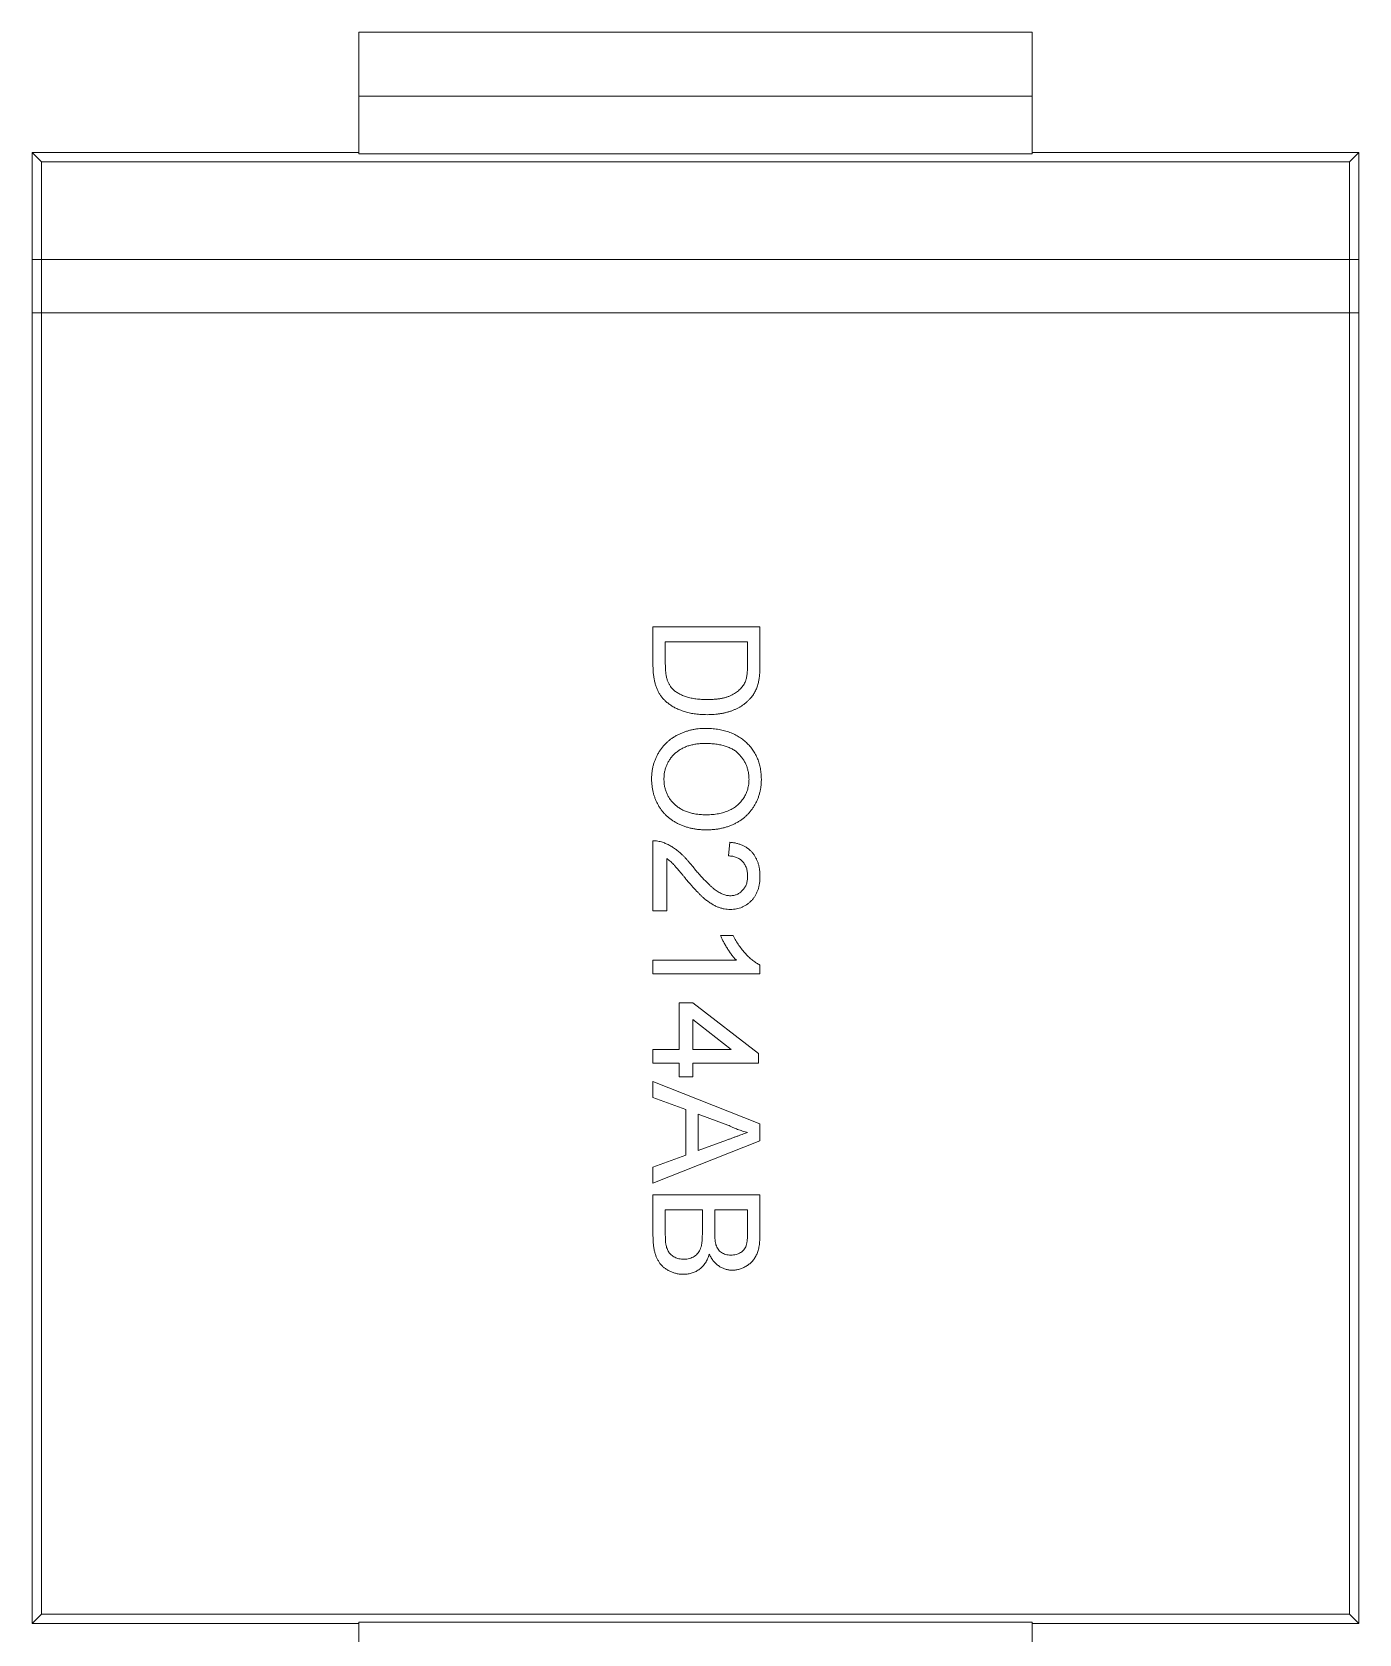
# Model space of a CAD drawing. Header units: millimetres. Extents: x 4 to 289, y 68 to 174.
# Drawn here: x 224.01 to 230.31, y 103.34 to 110.94 of the extents above; entities that cross this region are included whole.
import ezdxf

# ---------------------------------------------------------------- set-up
doc = ezdxf.new("R2010")
doc.units = ezdxf.units.MM
doc.layers.add('1', color=7, linetype='Continuous', true_color=0xffffff)

msp = doc.modelspace()

# ---------------------------------------------------------------- linework, layer by layer
at = {"layer": '1', "color": 155, "linetype": 'Continuous', "lineweight": 18}
for p, q in [((225.5617, 110.6402), (225.5617, 110.945)), ((225.5617, 110.945), (228.7596, 110.945)), ((228.7596, 110.6402), (228.7596, 110.945)), ((225.5617, 110.3664), (225.5617, 110.6402)), ((228.7596, 110.3664), (228.7596, 110.6402)), ((225.5617, 110.3735), (224.011, 110.3735)), ((224.0554, 110.3291), (224.011, 110.3735)), ((224.011, 110.3735), (224.011, 109.8655)), ((225.5617, 110.3664), (228.7596, 110.3664)), ((230.3102, 110.3735), (228.7596, 110.3735)), ((230.2659, 110.3291), (230.3102, 110.3735)), ((230.3102, 109.8655), (230.3102, 110.3735)), ((230.2659, 110.3291), (224.0554, 110.3291)), ((224.0554, 110.3291), (224.0554, 109.8655)), ((230.2659, 109.8655), (230.2659, 110.3291)), ((224.011, 109.8655), (224.011, 109.6115)), ((224.0554, 109.8655), (224.0554, 109.6115)), ((230.2659, 109.6115), (230.2659, 109.8655)), ((230.3102, 109.6115), (230.3102, 109.8655)), ((224.011, 109.6115), (224.011, 103.3885)), ((224.0554, 109.6115), (224.0554, 103.4328)), ((230.2659, 103.4328), (230.2659, 109.6115)), ((230.3102, 103.3885), (230.3102, 109.6115)), ((226.9588, 107.9387), (226.9588, 108.1207)), ((226.9588, 108.1207), (227.4668, 108.1207)), ((227.4668, 108.1207), (227.4668, 107.947)), ((227.0174, 108.049), (227.0174, 107.9443)), ((227.4081, 108.049), (227.0174, 108.049)), ((227.4081, 107.946), (227.4081, 108.049)), ((226.9588, 106.7725), (226.9588, 107.1047)), ((227.317, 107.033), (227.3235, 107.0981)), ((227.0239, 107.021), (227.0239, 106.7725)), ((227.0239, 106.7725), (226.9588, 106.7725)), ((227.2797, 106.6553), (227.3398, 106.6553)), ((226.9588, 106.4729), (226.9588, 106.538)), ((226.9588, 106.538), (227.3546, 106.538)), ((227.4668, 106.5148), (227.4668, 106.4729)), ((227.4668, 106.4729), (226.9588, 106.4729)), ((227.0825, 106.1147), (227.0825, 106.3361)), ((227.0825, 106.3361), (227.1476, 106.3361)), ((227.1476, 106.3361), (227.4602, 106.0952)), ((227.3306, 106.1147), (227.1476, 106.2558)), ((227.1476, 106.2558), (227.1476, 106.1147)), ((226.9588, 106.0496), (226.9588, 106.1147)), ((226.9588, 106.1147), (227.0825, 106.1147)), ((227.1476, 106.1147), (227.3306, 106.1147)), ((227.0825, 106.0496), (226.9588, 106.0496)), ((227.0825, 105.9845), (227.0825, 106.0496)), ((227.4602, 106.0496), (227.1476, 106.0496)), ((227.1476, 106.0496), (227.1476, 105.9845)), ((227.4602, 106.0952), (227.4602, 106.0496)), ((226.9588, 105.8868), (226.9588, 105.9628)), ((226.9588, 105.9628), (227.4668, 105.7611)), ((227.1476, 105.9845), (227.0825, 105.9845)), ((227.1151, 105.829), (226.9588, 105.8868)), ((227.1151, 105.6124), (227.1151, 105.829)), ((227.3143, 105.7554), (227.1737, 105.8074)), ((227.1737, 105.8074), (227.1737, 105.634)), ((227.4668, 105.7611), (227.4668, 105.6803)), ((227.4668, 105.6803), (226.9588, 105.4786)), ((227.1737, 105.634), (227.3072, 105.6833)), ((226.9588, 105.5546), (227.1151, 105.6124)), ((226.9588, 105.4786), (226.9588, 105.5546)), ((226.9588, 105.2336), (226.9588, 105.4244)), ((226.9588, 105.4244), (227.4668, 105.4244)), ((227.4668, 105.4244), (227.4668, 105.2342)), ((227.1932, 105.3527), (227.0174, 105.3527)), ((227.0174, 105.3527), (227.0174, 105.2325)), ((227.1932, 105.2408), (227.1932, 105.3527)), ((227.4081, 105.3527), (227.2518, 105.3527)), ((227.2518, 105.3527), (227.2518, 105.248)), ((227.4081, 105.2559), (227.4081, 105.3527)), ((224.0554, 103.4328), (224.011, 103.3885)), ((224.011, 103.3885), (225.5617, 103.3885)), ((224.0554, 103.4328), (230.2659, 103.4328)), ((225.5617, 103.1218), (225.5617, 103.3956)), ((225.5617, 103.3956), (228.7596, 103.3956)), ((228.7596, 103.1218), (228.7596, 103.3956)), ((228.7596, 103.3885), (230.3102, 103.3885)), ((230.2659, 103.4328), (230.3102, 103.3885))]:
    msp.add_line(p, q, dxfattribs=at)
at = {"layer": '1', "color": 155, "linetype": 'Continuous', "lineweight": 13}
for p, q in [((225.5617, 110.6402), (228.7596, 110.6402)), ((224.0554, 109.8655), (224.011, 109.8655)), ((224.0554, 109.8655), (230.2659, 109.8655)), ((230.3102, 109.8655), (230.2659, 109.8655)), ((224.011, 109.6115), (224.0554, 109.6115)), ((230.2659, 109.6115), (224.0554, 109.6115)), ((230.2659, 109.6115), (230.3102, 109.6115))]:
    msp.add_line(p, q, dxfattribs=at)
at = {"layer": '1', "color": 155, "linetype": 'Continuous', "lineweight": 18}
for points, knots in [([(227.2155, 107.7038), (227.2061, 107.704), (227.1879, 107.7042), (227.1614, 107.7069), (227.1365, 107.7109), (227.1133, 107.7168), (227.092, 107.7241), (227.0723, 107.7321), (227.0548, 107.7412), (227.0391, 107.7513), (227.0252, 107.762), (227.0128, 107.7733), (227.0021, 107.7851), (226.9926, 107.7974), (226.9847, 107.8108), (226.9777, 107.8252), (226.972, 107.841), (226.9671, 107.858), (226.9634, 107.8764), (226.9607, 107.896), (226.959, 107.9169), (226.9588, 107.9313), (226.9588, 107.9387)], [0, 0, 0, 0, 0.070538, 0.137265, 0.200472, 0.260573, 0.317203, 0.370006, 0.419824, 0.466241, 0.510134, 0.552081, 0.591863, 0.630336, 0.668716, 0.708706, 0.750896, 0.795285, 0.84198, 0.891765, 0.944294, 1, 1, 1, 1]), ([(227.0174, 107.9443), (227.0175, 107.9367), (227.0177, 107.9222), (227.0194, 107.9018), (227.0222, 107.8841), (227.0263, 107.8687), (227.0316, 107.8553), (227.0378, 107.8436), (227.0449, 107.8331), (227.0505, 107.8272), (227.0533, 107.8243)], [0, 0, 0, 0, 0.177956, 0.336653, 0.476122, 0.597334, 0.707007, 0.80993, 0.907088, 1, 1, 1, 1]), ([(227.3977, 107.8621), (227.3985, 107.8644), (227.4003, 107.8693), (227.4024, 107.8774), (227.4042, 107.8864), (227.4056, 107.8964), (227.4068, 107.9074), (227.4076, 107.9194), (227.408, 107.9324), (227.4081, 107.9414), (227.4081, 107.946)], [0, 0, 0, 0, 0.087425, 0.185248, 0.292738, 0.411206, 0.541246, 0.682781, 0.836034, 1, 1, 1, 1]), ([(227.4668, 107.947), (227.4667, 107.9422), (227.4667, 107.933), (227.4664, 107.9196), (227.4658, 107.907), (227.465, 107.8954), (227.464, 107.8846), (227.4628, 107.8747), (227.4613, 107.8656), (227.46, 107.8599), (227.4594, 107.8572)], [0, 0, 0, 0, 0.157891, 0.306794, 0.445674, 0.57568, 0.694631, 0.805978, 0.907764, 1, 1, 1, 1]), ([(227.2166, 107.7755), (227.2231, 107.7756), (227.2357, 107.7757), (227.2541, 107.7768), (227.2712, 107.7789), (227.2873, 107.7815), (227.3021, 107.7852), (227.3159, 107.7893), (227.3284, 107.7945), (227.3398, 107.8005), (227.3501, 107.807), (227.3596, 107.8138), (227.3683, 107.821), (227.3759, 107.8285), (227.3828, 107.8364), (227.3887, 107.8445), (227.3937, 107.8531), (227.3964, 107.8591), (227.3977, 107.8621)], [0, 0, 0, 0, 0.091258, 0.177402, 0.258694, 0.334791, 0.406045, 0.473581, 0.537187, 0.597012, 0.654533, 0.709286, 0.761518, 0.811848, 0.860604, 0.907806, 0.954259, 1, 1, 1, 1]), ([(227.4594, 107.8572), (227.4576, 107.8502), (227.454, 107.8364), (227.4459, 107.817), (227.4357, 107.7992), (227.4273, 107.7886), (227.4231, 107.7833)], [0, 0, 0, 0, 0.261195, 0.513143, 0.757809, 1, 1, 1, 1]), ([(227.0533, 107.8243), (227.0576, 107.8206), (227.0664, 107.8129), (227.0818, 107.8033), (227.0991, 107.7949), (227.1185, 107.7879), (227.1399, 107.7822), (227.1636, 107.7784), (227.1894, 107.7759), (227.2073, 107.7756), (227.2166, 107.7755)], [0, 0, 0, 0, 0.097773, 0.20086, 0.310441, 0.427816, 0.555168, 0.691834, 0.840089, 1, 1, 1, 1]), ([(227.4231, 107.7833), (227.4202, 107.78), (227.4145, 107.7735), (227.405, 107.7645), (227.395, 107.7562), (227.3845, 107.7482), (227.3733, 107.7412), (227.3616, 107.7346), (227.3492, 107.7288), (227.3363, 107.7235), (227.3228, 107.7188), (227.3089, 107.7149), (227.2945, 107.7114), (227.2796, 107.7087), (227.2643, 107.7064), (227.2484, 107.705), (227.2321, 107.704), (227.2211, 107.7039), (227.2155, 107.7038)], [0, 0, 0, 0, 0.056812, 0.113882, 0.170533, 0.227547, 0.285353, 0.343701, 0.403, 0.463842, 0.525815, 0.588967, 0.653271, 0.719097, 0.786749, 0.855788, 0.926836, 1, 1, 1, 1]), ([(226.9522, 107.3977), (226.9523, 107.4036), (226.9525, 107.4151), (226.9542, 107.4322), (226.9568, 107.4489), (226.9606, 107.4651), (226.9655, 107.4808), (226.9714, 107.496), (226.9783, 107.5108), (226.9864, 107.525), (226.9953, 107.5385), (227.0051, 107.5513), (227.0157, 107.5632), (227.0272, 107.5742), (227.0392, 107.5845), (227.0522, 107.5938), (227.0659, 107.6024), (227.0803, 107.6099), (227.0952, 107.6168), (227.1104, 107.6225), (227.1258, 107.6276), (227.1415, 107.6316), (227.1573, 107.6348), (227.1734, 107.637), (227.1896, 107.6385), (227.2005, 107.6387), (227.206, 107.6387)], [0, 0, 0, 0, 0.044697, 0.088534, 0.131409, 0.173814, 0.215715, 0.257247, 0.298848, 0.340604, 0.382029, 0.42297, 0.463632, 0.504048, 0.544591, 0.584964, 0.626265, 0.667979, 0.709943, 0.751382, 0.792619, 0.833948, 0.875008, 0.916446, 0.957907, 1, 1, 1, 1]), ([(227.206, 107.6387), (227.2162, 107.6385), (227.2361, 107.6382), (227.265, 107.635), (227.2922, 107.6298), (227.3176, 107.6223), (227.3414, 107.6128), (227.3636, 107.6013), (227.384, 107.5875), (227.4026, 107.5718), (227.4191, 107.5542), (227.4337, 107.5355), (227.4459, 107.5155), (227.456, 107.4943), (227.4638, 107.4718), (227.4692, 107.448), (227.4727, 107.4231), (227.4731, 107.4061), (227.4733, 107.3974)], [0, 0, 0, 0, 0.075226, 0.146575, 0.2145, 0.27953, 0.342403, 0.403496, 0.463762, 0.523864, 0.583252, 0.641302, 0.698898, 0.756295, 0.814628, 0.874325, 0.935783, 1, 1, 1, 1]), ([(227.2052, 107.5671), (227.1979, 107.567), (227.1836, 107.5667), (227.1627, 107.5643), (227.1431, 107.5606), (227.1245, 107.5555), (227.1073, 107.5486), (227.0912, 107.5403), (227.0763, 107.5305), (227.0627, 107.5192), (227.0505, 107.5068), (227.0399, 107.4936), (227.031, 107.4795), (227.0236, 107.4647), (227.0179, 107.4491), (227.0138, 107.4328), (227.0113, 107.4157), (227.011, 107.404), (227.0109, 107.398)], [0, 0, 0, 0, 0.075964, 0.148125, 0.217201, 0.2833, 0.347202, 0.4093, 0.470426, 0.531588, 0.591739, 0.650258, 0.707303, 0.764208, 0.821148, 0.879119, 0.938423, 1, 1, 1, 1]), ([(227.4147, 107.397), (227.4145, 107.4027), (227.4143, 107.414), (227.4118, 107.4306), (227.4081, 107.4466), (227.4029, 107.462), (227.396, 107.4767), (227.3876, 107.4908), (227.3779, 107.5044), (227.3665, 107.5172), (227.3535, 107.5292), (227.3382, 107.5394), (227.3209, 107.5479), (227.3017, 107.5551), (227.2804, 107.5605), (227.2571, 107.5643), (227.2318, 107.5666), (227.2143, 107.5669), (227.2052, 107.5671)], [0, 0, 0, 0, 0.055943, 0.110382, 0.164048, 0.216759, 0.269601, 0.323009, 0.377581, 0.433449, 0.490922, 0.550625, 0.613117, 0.679861, 0.751358, 0.828261, 0.910795, 1, 1, 1, 1]), ([(227.2119, 107.1568), (227.2056, 107.1569), (227.1932, 107.1571), (227.1747, 107.1585), (227.1569, 107.161), (227.1394, 107.1643), (227.1225, 107.1687), (227.1061, 107.174), (227.0902, 107.1803), (227.0748, 107.1875), (227.0602, 107.1956), (227.0464, 107.2046), (227.0336, 107.2144), (227.0216, 107.2249), (227.0106, 107.2363), (227.0005, 107.2485), (226.9913, 107.2615), (226.9831, 107.2753), (226.976, 107.2896), (226.9696, 107.3042), (226.9642, 107.3191), (226.9598, 107.3343), (226.9565, 107.3498), (226.954, 107.3655), (226.9526, 107.3815), (226.9524, 107.3923), (226.9522, 107.3977)], [0, 0, 0, 0, 0.04756, 0.093962, 0.139112, 0.183626, 0.227457, 0.270703, 0.313611, 0.35626, 0.398366, 0.439557, 0.480045, 0.519888, 0.559658, 0.599421, 0.639208, 0.679668, 0.72002, 0.759859, 0.79956, 0.839199, 0.878956, 0.918794, 0.959083, 1, 1, 1, 1]), ([(227.0109, 107.398), (227.011, 107.392), (227.0113, 107.3802), (227.0138, 107.3628), (227.018, 107.3463), (227.0236, 107.3305), (227.0312, 107.3157), (227.0401, 107.3015), (227.051, 107.2883), (227.0632, 107.2759), (227.0771, 107.2648), (227.0923, 107.2549), (227.1091, 107.2468), (227.127, 107.2399), (227.1465, 107.2348), (227.1673, 107.231), (227.1894, 107.2288), (227.2046, 107.2285), (227.2125, 107.2284)], [0, 0, 0, 0, 0.061055, 0.119545, 0.176806, 0.232956, 0.288583, 0.344667, 0.401662, 0.46054, 0.520477, 0.581213, 0.643431, 0.707961, 0.775371, 0.846414, 0.921152, 1, 1, 1, 1]), ([(227.4733, 107.3974), (227.4732, 107.3917), (227.473, 107.3803), (227.4715, 107.3635), (227.4688, 107.3471), (227.4651, 107.3311), (227.4604, 107.3156), (227.4548, 107.3004), (227.4478, 107.2858), (227.4401, 107.2716), (227.4314, 107.258), (227.4218, 107.2452), (227.4113, 107.2333), (227.4002, 107.222), (227.388, 107.2119), (227.3752, 107.2023), (227.3615, 107.1937), (227.347, 107.186), (227.3319, 107.1791), (227.3162, 107.1732), (227.3001, 107.1681), (227.2834, 107.1639), (227.2662, 107.1608), (227.2486, 107.1584), (227.2304, 107.1571), (227.2182, 107.1569), (227.2119, 107.1568)], [0, 0, 0, 0, 0.043099, 0.085587, 0.126908, 0.167967, 0.20845, 0.249025, 0.289281, 0.33001, 0.370598, 0.410466, 0.450033, 0.489688, 0.529116, 0.569037, 0.609703, 0.650759, 0.692509, 0.734219, 0.776707, 0.819552, 0.863351, 0.907839, 0.953334, 1, 1, 1, 1]), ([(227.2125, 107.2284), (227.2175, 107.2284), (227.2273, 107.2285), (227.2419, 107.2297), (227.2559, 107.2311), (227.2695, 107.2333), (227.2826, 107.2364), (227.2952, 107.2397), (227.3074, 107.2439), (227.319, 107.2487), (227.3301, 107.2541), (227.3405, 107.2601), (227.3503, 107.2667), (227.3595, 107.2738), (227.3679, 107.2817), (227.3758, 107.2901), (227.383, 107.2991), (227.3896, 107.3086), (227.3955, 107.3186), (227.4006, 107.3289), (227.4051, 107.3395), (227.4085, 107.3504), (227.4112, 107.3616), (227.4133, 107.3731), (227.4144, 107.385), (227.4146, 107.393), (227.4147, 107.397)], [0, 0, 0, 0, 0.050852, 0.099752, 0.147438, 0.194086, 0.239171, 0.28334, 0.326577, 0.368936, 0.410572, 0.451051, 0.490877, 0.530044, 0.568937, 0.607578, 0.64642, 0.685679, 0.724799, 0.763513, 0.802173, 0.84074, 0.879649, 0.919071, 0.959098, 1, 1, 1, 1]), ([(226.9588, 107.1047), (226.9626, 107.1047), (226.9704, 107.1047), (226.9818, 107.1034), (226.9931, 107.1013), (227.0003, 107.099), (227.0039, 107.0978)], [0, 0, 0, 0, 0.252643, 0.50444, 0.750407, 1, 1, 1, 1]), ([(227.0039, 107.0978), (227.0099, 107.0957), (227.022, 107.0913), (227.0395, 107.0824), (227.0569, 107.072), (227.071, 107.0618), (227.0823, 107.0524), (227.0912, 107.0446), (227.1002, 107.036), (227.1095, 107.0265), (227.119, 107.0162), (227.1288, 107.0052), (227.1388, 106.9933), (227.1454, 106.985), (227.1488, 106.9807)], [0, 0, 0, 0, 0.100388, 0.204407, 0.310686, 0.422157, 0.480685, 0.543238, 0.6095, 0.679555, 0.753841, 0.831641, 0.913813, 1, 1, 1, 1]), ([(227.3235, 107.0981), (227.3292, 107.0975), (227.3402, 107.0962), (227.3562, 107.093), (227.3711, 107.0884), (227.385, 107.083), (227.3979, 107.0762), (227.4098, 107.0685), (227.4205, 107.0594), (227.4303, 107.0494), (227.4389, 107.0384), (227.4464, 107.0263), (227.4527, 107.0133), (227.4579, 106.9995), (227.4618, 106.9847), (227.4647, 106.9691), (227.4664, 106.9525), (227.4666, 106.9411), (227.4668, 106.9353)], [0, 0, 0, 0, 0.070675, 0.137493, 0.201473, 0.262869, 0.32255, 0.380737, 0.43822, 0.495487, 0.553484, 0.611346, 0.670644, 0.731587, 0.794183, 0.859445, 0.928208, 1, 1, 1, 1]), ([(227.1181, 106.92), (227.1145, 106.9244), (227.1076, 106.9329), (227.0976, 106.945), (227.0884, 106.9558), (227.0803, 106.9656), (227.073, 106.974), (227.0668, 106.9814), (227.0613, 106.9874), (227.0529, 106.9966), (227.041, 107.0083), (227.0294, 107.0169), (227.0239, 107.021)], [0, 0, 0, 0, 0.1242, 0.23683, 0.339495, 0.431254, 0.511455, 0.581223, 0.640495, 0.688308, 0.850333, 1, 1, 1, 1]), ([(227.4081, 106.9368), (227.4081, 106.9403), (227.4079, 106.9472), (227.4067, 106.9573), (227.405, 106.9669), (227.4023, 106.9759), (227.3989, 106.9844), (227.3946, 106.9924), (227.3898, 106.9999), (227.3841, 107.0066), (227.3777, 107.0128), (227.3708, 107.0182), (227.3632, 107.0227), (227.3551, 107.0264), (227.3464, 107.0293), (227.3371, 107.0315), (227.3272, 107.0327), (227.3204, 107.0329), (227.317, 107.033)], [0, 0, 0, 0, 0.070696, 0.138358, 0.20337, 0.2657, 0.327256, 0.386512, 0.445858, 0.505173, 0.56378, 0.622343, 0.680824, 0.739795, 0.800801, 0.864239, 0.930631, 1, 1, 1, 1]), ([(227.1488, 106.9807), (227.1543, 106.9742), (227.1648, 106.9616), (227.1806, 106.9438), (227.1952, 106.9276), (227.2089, 106.9131), (227.2216, 106.9004), (227.2333, 106.8893), (227.244, 106.8797), (227.2539, 106.8719), (227.2633, 106.8652), (227.2725, 106.8596), (227.2816, 106.8549), (227.2906, 106.851), (227.2995, 106.8479), (227.3084, 106.8458), (227.3172, 106.8444), (227.323, 106.8442), (227.3259, 106.8441)], [0, 0, 0, 0, 0.11141, 0.214526, 0.309417, 0.396087, 0.474284, 0.544374, 0.60642, 0.660582, 0.709794, 0.756451, 0.800767, 0.843168, 0.884295, 0.923885, 0.962359, 1, 1, 1, 1]), ([(227.3265, 106.779), (227.3215, 106.7792), (227.3114, 106.7794), (227.2964, 106.7816), (227.2815, 106.7854), (227.2666, 106.7903), (227.2516, 106.7971), (227.2364, 106.8057), (227.2208, 106.8163), (227.2075, 106.8265), (227.1964, 106.836), (227.1873, 106.8445), (227.1775, 106.8542), (227.1669, 106.865), (227.1557, 106.8771), (227.1437, 106.8902), (227.1311, 106.9047), (227.1226, 106.9148), (227.1181, 106.92)], [0, 0, 0, 0, 0.057945, 0.116018, 0.174826, 0.234683, 0.296827, 0.364061, 0.436192, 0.51426, 0.556976, 0.604856, 0.657675, 0.715751, 0.77884, 0.847501, 0.921228, 1, 1, 1, 1]), ([(227.3259, 106.8441), (227.3288, 106.8442), (227.3344, 106.8444), (227.3426, 106.8457), (227.3505, 106.8475), (227.3579, 106.8505), (227.3651, 106.854), (227.3719, 106.8585), (227.3784, 106.8638), (227.3844, 106.8697), (227.3901, 106.8763), (227.3948, 106.8836), (227.399, 106.8912), (227.4024, 106.8993), (227.4049, 106.908), (227.4068, 106.9172), (227.4079, 106.9268), (227.4081, 106.9334), (227.4081, 106.9368)], [0, 0, 0, 0, 0.061762, 0.121174, 0.179421, 0.236843, 0.294322, 0.353191, 0.412721, 0.474522, 0.537057, 0.599591, 0.662367, 0.725246, 0.790316, 0.857724, 0.927232, 1, 1, 1, 1]), ([(227.4668, 106.9353), (227.4667, 106.9295), (227.4665, 106.918), (227.4645, 106.9013), (227.4613, 106.8856), (227.457, 106.8708), (227.4513, 106.8569), (227.4443, 106.844), (227.4361, 106.8319), (227.4267, 106.821), (227.4163, 106.8112), (227.4053, 106.8026), (227.3936, 106.7954), (227.3815, 106.7892), (227.3686, 106.7847), (227.3551, 106.7815), (227.341, 106.7793), (227.3314, 106.7791), (227.3265, 106.779)], [0, 0, 0, 0, 0.074712, 0.145539, 0.213339, 0.278615, 0.342094, 0.40389, 0.465063, 0.526577, 0.587328, 0.64638, 0.704345, 0.761672, 0.819418, 0.878039, 0.937796, 1, 1, 1, 1]), ([(227.3546, 106.538), (227.351, 106.5418), (227.3435, 106.5496), (227.3328, 106.5628), (227.3221, 106.5775), (227.3117, 106.5935), (227.3019, 106.6099), (227.2932, 106.6257), (227.2857, 106.6407), (227.2817, 106.6505), (227.2797, 106.6553)], [0, 0, 0, 0, 0.11167, 0.232094, 0.362743, 0.502558, 0.641525, 0.771098, 0.890162, 1, 1, 1, 1]), ([(227.3398, 106.6553), (227.344, 106.6471), (227.3522, 106.6311), (227.3665, 106.6084), (227.3819, 106.5873), (227.3986, 106.568), (227.4156, 106.5507), (227.4328, 106.5361), (227.4495, 106.5239), (227.4612, 106.5178), (227.4668, 106.5148)], [0, 0, 0, 0, 0.142657, 0.281169, 0.416977, 0.550852, 0.678364, 0.795032, 0.901998, 1, 1, 1, 1]), ([(227.4081, 105.7207), (227.4001, 105.7226), (227.384, 105.7265), (227.3604, 105.7347), (227.337, 105.744), (227.3219, 105.7516), (227.3143, 105.7554)], [0, 0, 0, 0, 0.247294, 0.495608, 0.746359, 1, 1, 1, 1]), ([(227.3072, 105.6833), (227.3124, 105.6852), (227.3224, 105.6889), (227.3371, 105.6944), (227.351, 105.6995), (227.364, 105.7044), (227.3762, 105.7089), (227.3876, 105.713), (227.3981, 105.7171), (227.4049, 105.7195), (227.4081, 105.7207)], [0, 0, 0, 0, 0.153148, 0.299433, 0.436426, 0.565671, 0.686508, 0.799269, 0.903395, 1, 1, 1, 1]), ([(227.1043, 105.0466), (227.0985, 105.0468), (227.0871, 105.0471), (227.0702, 105.0499), (227.054, 105.0546), (227.0387, 105.0611), (227.0245, 105.0689), (227.0119, 105.0777), (227.0009, 105.0873), (226.9917, 105.0981), (226.9839, 105.1098), (226.9773, 105.123), (226.9714, 105.1374), (226.9668, 105.1533), (226.9631, 105.1708), (226.9607, 105.1901), (226.959, 105.2113), (226.9588, 105.226), (226.9588, 105.2336)], [0, 0, 0, 0, 0.064255, 0.12736, 0.189472, 0.251721, 0.312027, 0.368675, 0.422681, 0.47406, 0.525774, 0.579622, 0.637375, 0.6984, 0.764357, 0.836315, 0.914678, 1, 1, 1, 1]), ([(227.0174, 105.2325), (227.0174, 105.2277), (227.0175, 105.219), (227.0178, 105.2069), (227.0186, 105.1972), (227.0195, 105.1916), (227.0198, 105.1891)], [0, 0, 0, 0, 0.329395, 0.60519, 0.827887, 1, 1, 1, 1]), ([(227.1053, 105.1183), (227.1099, 105.1184), (227.1189, 105.1187), (227.132, 105.1213), (227.1441, 105.1256), (227.155, 105.1316), (227.1649, 105.139), (227.1733, 105.148), (227.1799, 105.1584), (227.1852, 105.1704), (227.1889, 105.1844), (227.1914, 105.2008), (227.193, 105.2199), (227.1931, 105.2335), (227.1932, 105.2408)], [0, 0, 0, 0, 0.08014, 0.156281, 0.229406, 0.301799, 0.372743, 0.442668, 0.513321, 0.586548, 0.668323, 0.763677, 0.874081, 1, 1, 1, 1]), ([(227.2518, 105.248), (227.2519, 105.2446), (227.2519, 105.238), (227.2522, 105.2285), (227.2525, 105.2197), (227.2533, 105.2117), (227.2541, 105.2045), (227.2551, 105.1979), (227.2563, 105.1921), (227.2573, 105.1886), (227.2578, 105.1869)], [0, 0, 0, 0, 0.16698, 0.320807, 0.463135, 0.594248, 0.712367, 0.819455, 0.915752, 1, 1, 1, 1]), ([(227.3288, 105.1378), (227.333, 105.1379), (227.3411, 105.1382), (227.3529, 105.1403), (227.3639, 105.1441), (227.3741, 105.1491), (227.3832, 105.1555), (227.391, 105.1631), (227.3969, 105.1722), (227.4005, 105.1808), (227.4028, 105.1884), (227.4042, 105.1953), (227.4054, 105.2031), (227.4064, 105.2118), (227.4072, 105.2215), (227.4078, 105.2321), (227.4081, 105.2437), (227.4081, 105.2518), (227.4081, 105.2559)], [0, 0, 0, 0, 0.076011, 0.148136, 0.217788, 0.286768, 0.354043, 0.418611, 0.483636, 0.55023, 0.586928, 0.629158, 0.677238, 0.730043, 0.788863, 0.85375, 0.92411, 1, 1, 1, 1]), ([(227.4668, 105.2342), (227.4667, 105.2294), (227.4667, 105.2202), (227.4658, 105.2068), (227.4646, 105.1941), (227.4631, 105.182), (227.4608, 105.1707), (227.4581, 105.1602), (227.4549, 105.1503), (227.4501, 105.1382), (227.4427, 105.1243), (227.4317, 105.1094), (227.4184, 105.0965), (227.4032, 105.0858), (227.387, 105.077), (227.37, 105.0708), (227.3527, 105.0668), (227.3409, 105.0664), (227.3351, 105.0661)], [0, 0, 0, 0, 0.058732, 0.114603, 0.167657, 0.217967, 0.265775, 0.311171, 0.353792, 0.394745, 0.472806, 0.549192, 0.62478, 0.702625, 0.779741, 0.854063, 0.927155, 1, 1, 1, 1]), ([(227.0198, 105.1891), (227.0206, 105.1855), (227.022, 105.1787), (227.0252, 105.169), (227.0289, 105.1601), (227.0336, 105.1522), (227.039, 105.1449), (227.0458, 105.1385), (227.0534, 105.1326), (227.0622, 105.1275), (227.0719, 105.1234), (227.0824, 105.1203), (227.0936, 105.1186), (227.1014, 105.1184), (227.1053, 105.1183)], [0, 0, 0, 0, 0.088971, 0.172271, 0.250312, 0.324655, 0.397844, 0.473301, 0.551826, 0.634749, 0.721766, 0.810393, 0.903175, 1, 1, 1, 1]), ([(227.2258, 105.1424), (227.2246, 105.1386), (227.2223, 105.1313), (227.2181, 105.1207), (227.2133, 105.1108), (227.2079, 105.1016), (227.2019, 105.093), (227.1953, 105.0851), (227.1881, 105.0779), (227.1803, 105.0713), (227.1721, 105.0656), (227.1635, 105.0604), (227.1545, 105.0562), (227.1451, 105.0527), (227.1354, 105.0499), (227.1254, 105.048), (227.115, 105.0469), (227.1079, 105.0467), (227.1043, 105.0466)], [0, 0, 0, 0, 0.070464, 0.137957, 0.203579, 0.267692, 0.330186, 0.391534, 0.452664, 0.513154, 0.573454, 0.632968, 0.692332, 0.751474, 0.812187, 0.872962, 0.93542, 1, 1, 1, 1]), ([(227.3351, 105.0661), (227.3296, 105.0664), (227.3188, 105.0669), (227.3028, 105.0706), (227.2873, 105.0765), (227.2725, 105.0849), (227.2585, 105.0956), (227.246, 105.1089), (227.2348, 105.1246), (227.2289, 105.1363), (227.2258, 105.1424)], [0, 0, 0, 0, 0.115843, 0.230569, 0.347355, 0.468253, 0.592303, 0.71997, 0.8556, 1, 1, 1, 1]), ([(227.2578, 105.1869), (227.2592, 105.1831), (227.2618, 105.1756), (227.2678, 105.1655), (227.275, 105.1569), (227.2834, 105.1499), (227.2932, 105.1445), (227.304, 105.1405), (227.3161, 105.1383), (227.3244, 105.138), (227.3288, 105.1378)], [0, 0, 0, 0, 0.132377, 0.255195, 0.373722, 0.490011, 0.607812, 0.73111, 0.859997, 1, 1, 1, 1])]:
    msp.add_open_spline(points, degree=3, knots=knots, dxfattribs=at)

doc.saveas('drawing.dxf')
